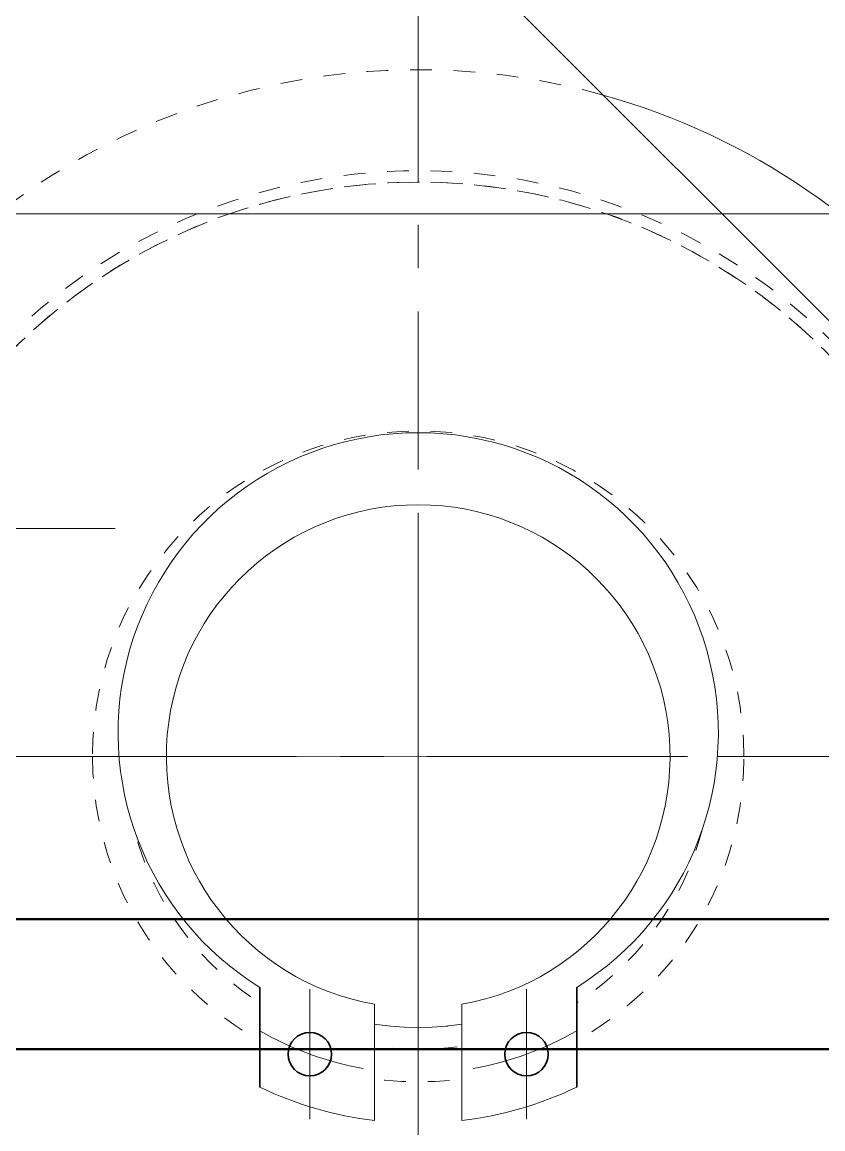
# Model space of a CAD drawing. Header units: millimetres. Extents: x -50460 to 50460, y -35640 to 35640.
# Drawn here: x -33412 to -33375.1, y 21322.3 to 21373.3 of the extents above; entities that cross this region are included whole.
import ezdxf

# ---------------------------------------------------------------- set-up
doc = ezdxf.new("R2010")
doc.units = ezdxf.units.MM
doc.set_wipeout_variables(frame=1)
for name, pattern in [('双点画线', [22, 12, -2, 2, -2, 2, -2]), ('点画线', [18, 12, -2, 2, -2]), ('虚线', [2, 1, -1])]:
    doc.linetypes.add(name, pattern=pattern)
for name, color, linetype, lineweight in [('7', 30, '双点画线', 18), ('ACADSichtbare Kanten(DIN_Schmid)', 7, 'Continuous', 50), ('EB0', 7, 'Continuous', 15), ('中心线层', 1, '点画线', 18), ('尺寸线层', 4, 'Continuous', 18), ('粗实线层', 7, 'Continuous', 15), ('粗实线层_1', 7, 'Continuous', 15), ('细实线层', 3, 'Continuous', 18), ('虚线层', 100, '虚线', 18)]:
    doc.layers.add(name, color=color, linetype=linetype, lineweight=lineweight)

# ---------------------------------------------------------------- blocks, each defined once
blk = doc.blocks.new('*X209')
at = {"layer": '细实线层'}
blk.add_line((540, 120), (-540, 120), dxfattribs=at)
blk = doc.blocks.new('*X929')
at = {"layer": '中心线层'}
for p, q in [((51, -24.5), (51, -55.5)), ((35.5, -40), (66.5, -40))]:
    blk.add_line(p, q, dxfattribs=at)
at = {"layer": '粗实线层'}
blk.add_line((50, 0), (75, -25), dxfattribs=at)
blk.add_circle((51, -40), 12.5, dxfattribs=at)
blk = doc.blocks.new('*X927')
at = {"layer": '粗实线层_1'}
blk.add_blockref('*X929', (15, 97.5), dxfattribs=at)
blk = doc.blocks.new('*X930')
at = {"layer": '中心线层'}
for p, q in [((42.5, -3), (42.5, 88)), ((-3, 42.5), (88, 42.5))]:
    blk.add_line(p, q, dxfattribs=at)
at = {"layer": '粗实线层'}
for radius, start, end in [(42.5, 0, 109.7499), (40, 0, 91.4151), (31.65, 0, 74.388), (42.5, 250.2501, 360), (40, 268.5849, 0), (31.65, 285.612, 0)]:
    blk.add_arc((42.5, 42.5), radius, start, end, dxfattribs=at)
at = {"layer": '虚线层', "linetype": '虚线', "lineweight": 18}
for radius, start, end in [(42.5, 109.7499, 180), (40, 0, 180), (40, 91.4151, 180), (31.65, 74.388, 180), (27, 27.266, 180), (26.47, 0, 180), (26.47, 24.9475, 180), (15, 0, 180), (13.5, 0, 180), (13.5, 0, 180), (12.5, 0, 180), (42.5, 180, 250.2501), (40, 180, 0), (40, 180, 268.5849), (31.65, 180, 285.612), (27, 180, 332.734), (26.47, 180, 360), (26.47, 180, 335.0525), (15, 180, 360), (13.5, 180, 360), (13.5, 180, 360), (12.5, 180, 360)]:
    blk.add_arc((42.5, 42.5), radius, start, end, dxfattribs=at)
blk = doc.blocks.new('*X931')
at = {"layer": '中心线层'}
for p, q in [((0, -18.78), (0, 16.92)), ((-17.6, 0), (17.6, 0)), ((-4.993, -16.72), (-4.993, -10.72)), ((4.993, -16.72), (4.993, -10.72))]:
    blk.add_line(p, q, dxfattribs=at)
for start, end in [(240, 260), (280, 300)]:
    blk.add_arc((0, 0), 14.6, start, end, dxfattribs=at)
at = {"layer": '粗实线层', "linetype": 'Continuous', "lineweight": 35}
for p, q in [((-7.3, -10.644), (-7.3, -15.242)), ((7.3, -10.644), (7.3, -15.242))]:
    blk.add_line(p, q, dxfattribs=at)
at = {"layer": '粗实线层'}
for p, q in [((-2.014, -11.424), (-2.014, -16.78)), ((2.014, -11.424), (2.014, -16.78))]:
    blk.add_line(p, q, dxfattribs=at)
at = {"layer": '粗实线层', "linetype": 'Continuous', "lineweight": 35}
for centre in [(-4.993, -13.72), (4.993, -13.72)]:
    blk.add_circle(centre, 1, dxfattribs=at)
at = {"layer": '粗实线层'}
for centre, radius, start, end in [((0, 1.096), 13.824, 301.8742, 238.1258), ((0, 0), 11.6, 280, 260), ((0, 0), 16.9, 244.4085, 263.1546), ((0, 0), 16.9, 276.8454, 295.5915)]:
    blk.add_arc(centre, radius, start, end, dxfattribs=at)
blk = doc.blocks.new('*X926')
at = {"layer": '粗实线层_1'}
for name, p in [('*X927', (-15, -57.5)), ('*X930', (8.5, -42.5))]:
    blk.add_blockref(name, p, dxfattribs=at)
blk.add_wipeout([(64.781, 0), (64.784, 0.041), (64.787, 0.082), (64.79, 0.123), (64.793, 0.164), (64.796, 0.205), (64.798, 0.246), (64.801, 0.287), (64.803, 0.329), (64.805, 0.37), (64.807, 0.411), (64.809, 0.452), (64.811, 0.493), (64.813, 0.534), (64.814, 0.575), (64.816, 0.616), (64.817, 0.658), (64.819, 0.699), (64.82, 0.74), (64.821, 0.781), (64.822, 0.822), (64.822, 0.863), (64.823, 0.904), (64.823, 0.946), (64.824, 0.987), (64.824, 1.028), (64.824, 1.069), (64.824, 1.11), (64.824, 1.151), (64.824, 1.193), (64.824, 1.234), (64.824, 1.234), (64.798, 1.952), (64.734, 2.669), (64.634, 3.381), (64.497, 4.087), (64.323, 4.785), (64.113, 5.473), (63.868, 6.149), (63.588, 6.811), (63.273, 7.458), (62.926, 8.087), (62.546, 8.698), (62.135, 9.288), (61.694, 9.856), (61.224, 10.401), (60.726, 10.92), (60.202, 11.412), (59.653, 11.877), (59.081, 12.312), (58.487, 12.717), (57.872, 13.091), (57.239, 13.432), (56.589, 13.74), (55.924, 14.013), (55.246, 14.252), (54.556, 14.455), (53.856, 14.622), (53.149, 14.752), (52.436, 14.845), (51.719, 14.901), (51, 14.92), (51, 14.92), (50.281, 14.901), (49.564, 14.845), (48.851, 14.752), (48.144, 14.622), (47.444, 14.455), (46.754, 14.252), (46.076, 14.013), (45.411, 13.74), (44.761, 13.432), (44.128, 13.091), (43.513, 12.717), (42.919, 12.312), (42.347, 11.877), (41.798, 11.412), (41.274, 10.92), (40.776, 10.401), (40.306, 9.856), (39.865, 9.288), (39.454, 8.698), (39.074, 8.087), (38.727, 7.458), (38.412, 6.811), (38.132, 6.149), (37.887, 5.473), (37.677, 4.785), (37.503, 4.087), (37.366, 3.381), (37.266, 2.669), (37.202, 1.952), (37.176, 1.234), (37.176, 1.234), (37.176, 1.193), (37.176, 1.151), (37.176, 1.11), (37.176, 1.069), (37.176, 1.028), (37.176, 0.987), (37.177, 0.946), (37.177, 0.904), (37.178, 0.863), (37.178, 0.822), (37.179, 0.781), (37.18, 0.74), (37.181, 0.699), (37.183, 0.658), (37.184, 0.616), (37.186, 0.575), (37.187, 0.534), (37.189, 0.493), (37.191, 0.452), (37.193, 0.411), (37.195, 0.37), (37.197, 0.329), (37.199, 0.287), (37.202, 0.246), (37.204, 0.205), (37.207, 0.164), (37.21, 0.123), (37.213, 0.082), (37.216, 0.041), (37.219, 0), (37.219, 0), (37.26, -0.429), (37.314, -0.856), (37.382, -1.282), (37.462, -1.705), (37.556, -2.126), (37.663, -2.543), (37.783, -2.957), (37.916, -3.367), (38.061, -3.773), (38.219, -4.174), (38.39, -4.569), (38.572, -4.96), (38.767, -5.344), (38.974, -5.722), (39.192, -6.094), (39.422, -6.458), (39.663, -6.815), (39.915, -7.165), (40.178, -7.506), (40.451, -7.839), (40.735, -8.164), (41.029, -8.479), (41.332, -8.785), (41.644, -9.082), (41.966, -9.369), (42.297, -9.645), (42.636, -9.911), (42.983, -10.166), (43.338, -10.411), (43.7, -10.644), (43.7, -10.644), (43.7, -12.644), (43.7, -12.644), (43.7, -15.242), (43.7, -15.242), (43.775, -15.278), (43.849, -15.313), (43.924, -15.347), (44, -15.382), (44.075, -15.416), (44.15, -15.45), (44.226, -15.483), (44.302, -15.516), (44.378, -15.548), (44.454, -15.581), (44.53, -15.612), (44.606, -15.644), (44.683, -15.675), (44.76, -15.706), (44.837, -15.736), (44.914, -15.766), (44.991, -15.796), (45.068, -15.825), (45.146, -15.854), (45.223, -15.882), (45.301, -15.91), (45.379, -15.938), (45.457, -15.965), (45.535, -15.992), (45.613, -16.019), (45.692, -16.045), (45.77, -16.07), (45.849, -16.096), (45.928, -16.121), (46.007, -16.145), (46.007, -16.145), (46.104, -16.175), (46.201, -16.204), (46.299, -16.233), (46.396, -16.261), (46.494, -16.288), (46.592, -16.315), (46.691, -16.341), (46.789, -16.367), (46.888, -16.392), (46.986, -16.416), (47.085, -16.44), (47.184, -16.464), (47.283, -16.486), (47.382, -16.508), (47.482, -16.53), (47.581, -16.551), (47.681, -16.571), (47.781, -16.591), (47.881, -16.61), (47.98, -16.628), (48.081, -16.646), (48.181, -16.663), (48.281, -16.68), (48.381, -16.696), (48.482, -16.711), (48.583, -16.726), (48.683, -16.74), (48.784, -16.754), (48.885, -16.767), (48.986, -16.78), (48.986, -16.78), (48.986, -11.424), (39.4, 0), (39.413, -0.54), (39.45, -1.078), (39.513, -1.614), (39.6, -2.147), (39.713, -2.675), (39.849, -3.197), (40.01, -3.713), (40.195, -4.22), (40.403, -4.718), (40.634, -5.206), (40.887, -5.683), (41.163, -6.147), (41.459, -6.598), (41.777, -7.035), (42.114, -7.456), (42.47, -7.862), (42.845, -8.25), (43.238, -8.62), (43.648, -8.972), (44.073, -9.305), (44.513, -9.617), (44.968, -9.908), (45.435, -10.178), (45.915, -10.426), (46.405, -10.651), (46.906, -10.854), (47.415, -11.032), (47.933, -11.187), (48.456, -11.318), (48.986, -11.424), (39.4, 0), (51, 0), (51, 0), (62.6, 0), (53.014, -11.424), (53.544, -11.318), (54.067, -11.187), (54.585, -11.032), (55.094, -10.854), (55.595, -10.651), (56.085, -10.426), (56.565, -10.178), (57.032, -9.908), (57.487, -9.617), (57.927, -9.305), (58.352, -8.972), (58.762, -8.62), (59.155, -8.25), (59.53, -7.862), (59.886, -7.456), (60.223, -7.035), (60.541, -6.598), (60.837, -6.147), (61.113, -5.683), (61.366, -5.206), (61.597, -4.718), (61.805, -4.22), (61.99, -3.713), (62.151, -3.197), (62.287, -2.675), (62.4, -2.147), (62.487, -1.614), (62.55, -1.078), (62.587, -0.54), (62.6, 0), (53.014, -11.424), (53.014, -16.78), (53.014, -16.78), (53.115, -16.767), (53.216, -16.754), (53.317, -16.74), (53.417, -16.726), (53.518, -16.711), (53.619, -16.696), (53.719, -16.68), (53.819, -16.663), (53.919, -16.646), (54.02, -16.628), (54.119, -16.61), (54.219, -16.591), (54.319, -16.571), (54.419, -16.551), (54.518, -16.53), (54.618, -16.508), (54.717, -16.486), (54.816, -16.464), (54.915, -16.44), (55.014, -16.416), (55.112, -16.392), (55.211, -16.367), (55.309, -16.341), (55.408, -16.315), (55.506, -16.288), (55.604, -16.261), (55.701, -16.233), (55.799, -16.204), (55.896, -16.175), (55.993, -16.145), (55.993, -16.145), (56.072, -16.121), (56.151, -16.096), (56.23, -16.07), (56.308, -16.045), (56.387, -16.019), (56.465, -15.992), (56.543, -15.965), (56.621, -15.938), (56.699, -15.91), (56.777, -15.882), (56.854, -15.854), (56.932, -15.825), (57.009, -15.796), (57.086, -15.766), (57.163, -15.736), (57.24, -15.706), (57.317, -15.675), (57.394, -15.644), (57.47, -15.612), (57.546, -15.581), (57.622, -15.548), (57.698, -15.516), (57.774, -15.483), (57.85, -15.45), (57.925, -15.416), (58, -15.382), (58.076, -15.347), (58.151, -15.313), (58.225, -15.278), (58.3, -15.242), (58.3, -15.242), (58.3, -12.644), (58.3, -12.644), (58.3, -10.644), (58.3, -10.644), (58.662, -10.411), (59.017, -10.166), (59.364, -9.911), (59.703, -9.645), (60.034, -9.369), (60.356, -9.082), (60.668, -8.785), (60.971, -8.479), (61.265, -8.164), (61.549, -7.839), (61.822, -7.506), (62.085, -7.165), (62.337, -6.815), (62.578, -6.458), (62.808, -6.094), (63.026, -5.722), (63.233, -5.344), (63.428, -4.96), (63.61, -4.569), (63.781, -4.174), (63.939, -3.773), (64.084, -3.367), (64.217, -2.957), (64.337, -2.543), (64.444, -2.126), (64.538, -1.705), (64.618, -1.282), (64.686, -0.856), (64.74, -0.429)]).dxf.layer = '粗实线层_1'
blk.add_blockref('*X931', (51, 0), dxfattribs=at)
blk = doc.blocks.new('*X937')
at = {"layer": 'ACADSichtbare Kanten(DIN_Schmid)', "linetype": 'Continuous', "lineweight": 50}
for p, q in [((127.218, 29.411), (297.218, 29.411)), ((127.218, 23.411), (297.218, 23.411))]:
    blk.add_line(p, q, dxfattribs=at)
blk = doc.blocks.new('*X933')
at = {"layer": '中心线层', "linetype": '点画线', "lineweight": 18}
blk.add_line((-199.071, -15), (-171.962, -15), dxfattribs=at)
at = {"layer": '粗实线层_1'}
blk.add_blockref('*X937', (-306.218, -62.411), dxfattribs=at)
blk = doc.blocks.new('*X856')
at = {"layer": 'EB0'}
blk.add_blockref('*X926', (775, -257.284), dxfattribs=at)
at = {"layer": '粗实线层_1'}
blk.add_blockref('*X933', (984, -231.784), dxfattribs=at)
blk = doc.blocks.new('*X805')
at = {"layer": '尺寸线层'}
blk.add_blockref('*X856', (-1515, 819.783), dxfattribs=at)

msp = doc.modelspace()

# ---------------------------------------------------------------- block references
at = {"layer": '7'}
msp.add_blockref('*X209', (-33769.742, 21244.445), dxfattribs=at)

# ---------------------------------------------------------------- next in the draw order: block references
at = {"layer": '尺寸线层'}
msp.add_blockref('*X805', (-32704.742, 20776.945), dxfattribs=at)

doc.saveas('drawing.dxf')
